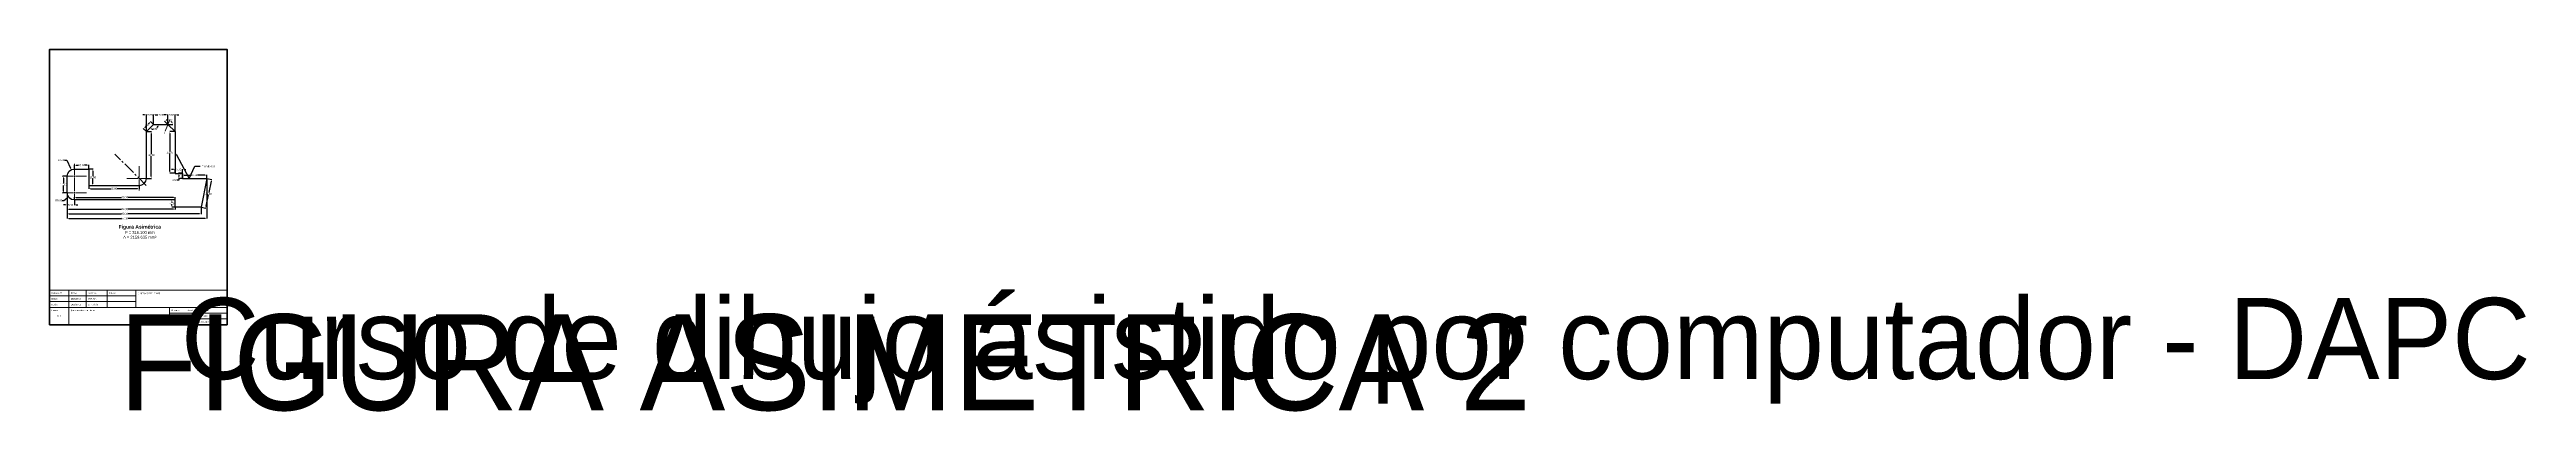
# Paper-space layout 'A4-Vertical' of a CAD drawing. Header units: millimetres. Extents: x 20 to 2600, y -86 to 292.
# The model-space entities are those that its viewports show. They can reach past a viewport. Long polylines and large blocks are cut down to what shows.
import ezdxf
from ezdxf import colors
from ezdxf.entities.mleader import LeaderData, LeaderLine
from ezdxf.enums import TextEntityAlignment as Align
from ezdxf.math import Vec2, Vec3

# ---------------------------------------------------------------- set-up
doc = ezdxf.new("R2018")
doc.units = ezdxf.units.MM
doc.linetypes.add('CENTER2', pattern=[28.575, 19.05, -3.175, 3.175, -3.175])
for name, color, linetype, lineweight in [('0-Dimension', 92, 'Continuous', 9), ('0-Object', 7, 'Continuous', 30), ('0-Text', 4, 'Continuous', 20)]:
    doc.layers.add(name, color=color, linetype=linetype, lineweight=lineweight)
doc.styles.add('Annotative', font='arial.ttf')
doc.styles.get("Standard").update_dxf_attribs({"font": 'arial.ttf'})
doc.dimstyles.new('DAPC - Standard', dxfattribs={"dimtxt": 1.25, "dimasz": 1.25, "dimexe": 0.18, "dimexo": 0.0625, "dimgap": 0.09, "dimtad": 0, "dimtih": 1, "dimtoh": 1, "dimzin": 0, "dimdsep": 46, "dimtxsty": 'Standard', "dimcen": 0.09, "dimadec": 0, "dimazin": 0, "dimtfac": 1, "dimtofl": 0, "dimtmove": 0, "dimatfit": 3, "dimfxl": 1, "dimtolj": 1, "dimtzin": 0, "dimarcsym": 0})

# ---------------------------------------------------------------- blocks, each defined once
blk = doc.blocks.new('BloquesFormatoA4Vertical')
at = {"lineweight": 18}
for p, q in [((0, 36), (185, 36)), ((0, 30), (90, 30)), ((20, 36), (20, 0)), ((38, 36), (38, 18)), ((60, 36), (60, 18)), ((90, 36), (90, 18)), ((0, 24), (90, 24)), ((0, 18), (185, 18)), ((125, 18), (125, 0)), ((125, 12), (185, 12)), ((125, 6), (185, 6))]:
    blk.add_line(p, q, dxfattribs=at)
at = {"lineweight": 40}
blk.add_lwpolyline([(0, 0), (185, 0), (185, 287), (0, 287)], close=True, dxfattribs=at)
for s, p in [('Formato A0', (2.2, 32.2)), ('Dibujó', (2.2, 26.2)), ('Fecha', (22.2, 32.2)), ('Nombres', (40.2, 32.2)), ('Firmas', (62.2, 32.2)), ('(Logotipo y razón social)', (92.2, 32.2)), ('Revisó', (2.2, 20.2)), ('Escala', (2.2, 14.2)), ('(Nombre o título del plano)', (22.2, 14.2)), ('Sustituye a:', (127.2, 8.2)), ('Sustituido por:', (127.2, 2.2)), ('Número:', (127.2, 14.2))]:
    blk.add_text(s, height=1.5).set_placement(p)
for tag, p in [('ID-FECHADIB', (22.2, 26.2)), ('ID-FECHAREV', (22.2, 20.2))]:
    blk.add_attdef(tag, p, '', height=1.5)
at = {"flags": 8}
for tag, p in [('ID-NOMBREDIB', (40.2, 26.2)), ('ID-NOMBREREV', (40.2, 20.2)), ('ID-NUMERO', (143.2, 14.2)), ('ID-SUSTITUYE', (143.2, 8.2)), ('ID-SUSTITUIDO', (143.2, 2.2))]:
    blk.add_attdef(tag, p, '', height=1.5, dxfattribs=at)
at = {"lineweight": 30, "flags": 104}
for tag, p in [('ID-TITULO', (72.3, 10.8)), ('ID-EMPRESA', (136.8, 27.9))]:
    blk.add_attdef(tag, text='', height=2, dxfattribs=at).set_placement(p, align=Align.TOP_CENTER)
at = {"flags": 8}
blk.add_attdef('ID-ESCALA', text='', height=1.5, dxfattribs=at).set_placement((9.6, 8.2), align=Align.CENTER)
blk = doc.blocks.new('*D0')
at = {"layer": '0-Dimension', "color": 0, "lineweight": -2, "transparency": 16777216}
for p, q in [((265, 340.1), (265, 337.8)), ((266.2, 338), (280.3, 338)), ((298.8, 338), (284.7, 338)), ((300, 340.1), (300, 337.8))]:
    blk.add_line(p, q, dxfattribs=at)
at = {"layer": '0-Dimension', "color": 0, "transparency": 16777216}
for points in [[(266.2, 338.2), (266.2, 337.8), (265, 338)], [(298.8, 338.2), (298.8, 337.8), (300, 338)]]:
    blk.add_solid(points, dxfattribs=at)
at = {"layer": 'Defpoints', "color": 0, "transparency": 16777216}
for p in [(265, 340.2), (300, 340.2), (300, 338)]:
    blk.add_point(p, dxfattribs=at)
at = {"layer": '0-Dimension', "color": 0, "transparency": 16777216, "insert": (282.5, 338), "char_height": 1.25, "attachment_point": 5}
blk.add_mtext('\\A1;35.00', dxfattribs=at)
blk = doc.blocks.new('*D1')
at = {"layer": '0-Dimension', "color": 0, "lineweight": -2, "transparency": 16777216}
for p, q in [((255, 330.2), (255, 332.2)), ((256.2, 332), (287.8, 332)), ((323.8, 332), (292.2, 332)), ((325, 330.2), (325, 332.2))]:
    blk.add_line(p, q, dxfattribs=at)
at = {"layer": '0-Dimension', "color": 0, "transparency": 16777216}
for points in [[(256.2, 332.3), (256.2, 331.8), (255, 332)], [(323.8, 332.3), (323.8, 331.8), (325, 332)]]:
    blk.add_solid(points, dxfattribs=at)
at = {"layer": 'Defpoints', "color": 0, "transparency": 16777216}
for p in [(255, 332), (255, 330.2), (325, 330.2)]:
    blk.add_point(p, dxfattribs=at)
at = {"layer": '0-Dimension', "color": 0, "transparency": 16777216, "insert": (290, 332), "char_height": 1.25, "attachment_point": 5}
blk.add_mtext('\\A1;70.00', dxfattribs=at)
blk = doc.blocks.new('*D2')
at = {"layer": '0-Dimension', "color": 0, "lineweight": -2, "transparency": 16777216}
for p, q in [((324.9, 330.2), (322.6, 330.2)), ((322.7, 328.9), (322.7, 328.4)), ((322.7, 326.4), (322.7, 327)), ((324.9, 325.2), (322.6, 325.2))]:
    blk.add_line(p, q, dxfattribs=at)
at = {"layer": '0-Dimension', "color": 0, "transparency": 16777216}
for points in [[(322.5, 328.9), (322.9, 328.9), (322.7, 330.2)], [(322.5, 326.4), (322.9, 326.4), (322.7, 325.2)]]:
    blk.add_solid(points, dxfattribs=at)
at = {"layer": 'Defpoints', "color": 0, "transparency": 16777216}
for p in [(322.7, 330.2), (325, 330.2), (325, 325.2)]:
    blk.add_point(p, dxfattribs=at)
at = {"layer": '0-Dimension', "color": 0, "transparency": 16777216, "insert": (322.7, 327.7), "char_height": 1.25, "attachment_point": 5}
blk.add_mtext('\\A1;5.00', dxfattribs=at)
blk = doc.blocks.new('*D3')
at = {"layer": '0-Dimension', "color": 0, "lineweight": -2, "transparency": 16777216}
for p, q in [((265.1, 351.7), (268.1, 351.7)), ((267.9, 350.4), (267.9, 346.7)), ((267.9, 341.4), (267.9, 345.2)), ((265.1, 340.2), (268.1, 340.2))]:
    blk.add_line(p, q, dxfattribs=at)
at = {"layer": '0-Dimension', "color": 0, "transparency": 16777216}
for points in [[(267.7, 350.4), (268.1, 350.4), (267.9, 351.7)], [(267.7, 341.4), (268.1, 341.4), (267.9, 340.2)]]:
    blk.add_solid(points, dxfattribs=at)
at = {"layer": 'Defpoints', "color": 0, "transparency": 16777216}
for p in [(265, 351.7), (265, 340.2), (267.9, 340.2)]:
    blk.add_point(p, dxfattribs=at)
at = {"layer": '0-Dimension', "color": 0, "transparency": 16777216, "insert": (267.9, 345.9), "char_height": 1.25, "attachment_point": 5}
blk.add_mtext('\\A1;11.50', dxfattribs=at)
blk = doc.blocks.new('*D4')
at = {"layer": '0-Dimension', "color": 0, "lineweight": -2, "transparency": 16777216}
for p, q in [((255, 351.7), (255, 354.5)), ((256.2, 354.3), (257.9, 354.3)), ((263.8, 354.3), (262.1, 354.3)), ((265, 351.7), (265, 354.5))]:
    blk.add_line(p, q, dxfattribs=at)
at = {"layer": '0-Dimension', "color": 0, "transparency": 16777216}
for points in [[(256.2, 354.5), (256.2, 354.1), (255, 354.3)], [(263.8, 354.5), (263.8, 354.1), (265, 354.3)]]:
    blk.add_solid(points, dxfattribs=at)
at = {"layer": 'Defpoints', "color": 0, "transparency": 16777216}
for p in [(255, 351.7), (265, 354.3), (265, 351.7)]:
    blk.add_point(p, dxfattribs=at)
at = {"layer": '0-Dimension', "color": 0, "transparency": 16777216, "insert": (260, 354.3), "char_height": 1.25, "attachment_point": 5}
blk.add_mtext('\\A1;10.00', dxfattribs=at)
blk = doc.blocks.new('*D5')
at = {"layer": '0-Dimension', "color": 0, "lineweight": -2, "transparency": 16777216}
for p, q in [((305.1, 377.7), (308.6, 377.7)), ((308.4, 376.4), (308.4, 362.2)), ((305.1, 345.2), (308.6, 345.2)), ((308.4, 346.4), (308.4, 360.7))]:
    blk.add_line(p, q, dxfattribs=at)
at = {"layer": '0-Dimension', "color": 0, "transparency": 16777216}
for points in [[(308.2, 376.4), (308.6, 376.4), (308.4, 377.7)], [(308.2, 346.4), (308.6, 346.4), (308.4, 345.2)]]:
    blk.add_solid(points, dxfattribs=at)
at = {"layer": 'Defpoints', "color": 0, "transparency": 16777216}
for p in [(305, 377.7), (305, 345.2), (308.4, 345.2)]:
    blk.add_point(p, dxfattribs=at)
at = {"layer": '0-Dimension', "color": 0, "transparency": 16777216, "insert": (308.4, 361.4), "char_height": 1.25, "attachment_point": 5}
blk.add_mtext('\\A1;32.50', dxfattribs=at)
blk = doc.blocks.new('*D6')
at = {"layer": '0-Dimension', "color": 0, "lineweight": -2, "transparency": 16777216}
for p, q in [((324.9, 377.7), (321.2, 377.7)), ((321.3, 376.4), (321.3, 363.9)), ((321.3, 349.9), (321.3, 362.5)), ((324.9, 348.7), (321.2, 348.7))]:
    blk.add_line(p, q, dxfattribs=at)
at = {"layer": '0-Dimension', "color": 0, "transparency": 16777216}
for points in [[(321.1, 376.4), (321.6, 376.4), (321.3, 377.7)], [(321.1, 349.9), (321.6, 349.9), (321.3, 348.7)]]:
    blk.add_solid(points, dxfattribs=at)
at = {"layer": 'Defpoints', "color": 0, "transparency": 16777216}
for p in [(325, 377.7), (321.3, 348.7), (325, 348.7)]:
    blk.add_point(p, dxfattribs=at)
at = {"layer": '0-Dimension', "color": 0, "transparency": 16777216, "insert": (321.3, 363.2), "char_height": 1.25, "attachment_point": 5}
blk.add_mtext('\\A1;29.00', dxfattribs=at)
blk = doc.blocks.new('*D7')
at = {"layer": '0-Dimension', "color": 0, "lineweight": -2, "transparency": 16777216}
for p, q in [((323.8, 351.4), (322.5, 351.4)), ((325, 348.7), (325, 351.6)), ((330, 348.7), (330, 351.6)), ((331.2, 351.4), (332.5, 351.4))]:
    blk.add_line(p, q, dxfattribs=at)
at = {"layer": '0-Dimension', "color": 0, "transparency": 16777216}
for points in [[(323.8, 351.6), (323.8, 351.2), (325, 351.4)], [(331.2, 351.6), (331.2, 351.2), (330, 351.4)]]:
    blk.add_solid(points, dxfattribs=at)
at = {"layer": 'Defpoints', "color": 0, "transparency": 16777216}
for p in [(325, 348.7), (330, 351.4), (330, 348.7)]:
    blk.add_point(p, dxfattribs=at)
at = {"layer": '0-Dimension', "color": 0, "transparency": 16777216, "insert": (327.5, 351.4), "char_height": 1.25, "attachment_point": 5}
blk.add_mtext('\\A1;5.00', dxfattribs=at)
blk = doc.blocks.new('*D8')
at = {"layer": '0-Dimension', "color": 0, "lineweight": -2, "transparency": 16777216}
for p, q in [((329.9, 348.7), (327.3, 348.7)), ((329.9, 345.2), (327.3, 345.2)), ((327.5, 347.4), (327.5, 346.4)), ((327.5, 345.2), (327.5, 343.9)), ((327.5, 343.9), (326.3, 343.9))]:
    blk.add_line(p, q, dxfattribs=at)
at = {"layer": '0-Dimension', "color": 0, "transparency": 16777216}
for points in [[(327.3, 347.4), (327.7, 347.4), (327.5, 348.7)], [(327.3, 346.4), (327.7, 346.4), (327.5, 345.2)]]:
    blk.add_solid(points, dxfattribs=at)
at = {"layer": 'Defpoints', "color": 0, "transparency": 16777216}
for p in [(327.5, 345.2), (330, 348.7), (330, 345.2)]:
    blk.add_point(p, dxfattribs=at)
at = {"layer": '0-Dimension', "color": 0, "transparency": 16777216, "insert": (324.6, 343.9), "char_height": 1.25, "attachment_point": 5}
blk.add_mtext('\\A1;3.50', dxfattribs=at)
blk = doc.blocks.new('*D9')
at = {"layer": '0-Dimension', "color": 0, "lineweight": -2, "transparency": 16777216}
for p, q in [((330, 345.2), (330, 347.6)), ((331.2, 347.4), (336.4, 347.4)), ((345.8, 347.4), (340.6, 347.4)), ((347, 345.2), (347, 347.6))]:
    blk.add_line(p, q, dxfattribs=at)
at = {"layer": '0-Dimension', "color": 0, "transparency": 16777216}
for points in [[(331.2, 347.7), (331.2, 347.2), (330, 347.4)], [(345.8, 347.7), (345.8, 347.2), (347, 347.4)]]:
    blk.add_solid(points, dxfattribs=at)
at = {"layer": 'Defpoints', "color": 0, "transparency": 16777216}
for p in [(330, 345.2), (347, 347.4), (347, 345.2)]:
    blk.add_point(p, dxfattribs=at)
at = {"layer": '0-Dimension', "color": 0, "transparency": 16777216, "insert": (338.5, 347.4), "char_height": 1.25, "attachment_point": 5}
blk.add_mtext('\\A1;17.00', dxfattribs=at)
blk = doc.blocks.new('*D10')
at = {"layer": '0-Dimension', "color": 0, "lineweight": -2, "transparency": 16777216}
for p, q in [((347.1, 345.2), (350.4, 344.5)), ((346.5, 325.8), (348.1, 333.8)), ((350, 343.3), (348.4, 335.3)), ((343.1, 325.2), (346.4, 324.5))]:
    blk.add_line(p, q, dxfattribs=at)
at = {"layer": '0-Dimension', "color": 0, "transparency": 16777216}
for points in [[(349.8, 343.4), (350.2, 343.3), (350.2, 344.5)], [(346.3, 325.8), (346.7, 325.7), (346.2, 324.5)]]:
    blk.add_solid(points, dxfattribs=at)
at = {"layer": 'Defpoints', "color": 0, "transparency": 16777216}
for p in [(347, 345.2), (343, 325.2), (346.2, 324.5)]:
    blk.add_point(p, dxfattribs=at)
at = {"layer": '0-Dimension', "color": 0, "transparency": 16777216, "insert": (348.2, 334.5), "char_height": 1.25, "attachment_point": 5}
blk.add_mtext('\\A1;20.40', dxfattribs=at)
blk = doc.blocks.new('*D13')
at = {"layer": '0-Dimension', "color": 0, "lineweight": -2, "transparency": 16777216}
for start, end in [(246.0488, 262.7228), (314.6889, 338.9512)]:
    blk.add_arc((310, 382.7), 3.42, start, end, dxfattribs=at)
at = {"layer": '0-Dimension', "color": 0, "transparency": 16777216}
for points in [[(308.5, 379.4), (308.7, 379.7), (307.6, 380.3)], [(313, 381.5), (313.4, 381.4), (313.4, 382.7)]]:
    blk.add_solid(points, dxfattribs=at)
at = {"layer": 'Defpoints', "color": 0, "transparency": 16777216}
for p in [(310, 382.7), (310, 382.7), (310, 379.3), (320, 382.7), (305, 377.7)]:
    blk.add_point(p, dxfattribs=at)
at = {"layer": '0-Dimension', "color": 0, "transparency": 16777216, "insert": (311.3, 379.5), "char_height": 1.25, "attachment_point": 5}
blk.add_mtext('\\A1;135°', dxfattribs=at)
blk = doc.blocks.new('*D14')
at = {"layer": '0-Dimension', "color": 0, "lineweight": -2, "transparency": 16777216}
for p, q in [((320, 382.7), (317.7, 385)), ((320.1, 382.7), (323.3, 382.7))]:
    blk.add_line(p, q, dxfattribs=at)
for start, end in [(97.5717, 111.8447), (23.1553, 42.0555)]:
    blk.add_arc((320, 382.7), 3.11, start, end, dxfattribs=at)
at = {"layer": '0-Dimension', "color": 0, "transparency": 16777216}
for points in [[(319, 385.4), (318.7, 385.8), (317.8, 384.9)], [(323.1, 384), (322.7, 383.9), (323.1, 382.7)]]:
    blk.add_solid(points, dxfattribs=at)
at = {"layer": 'Defpoints', "color": 0, "transparency": 16777216}
for p in [(310, 382.7), (320, 385.8), (320, 382.7), (320, 382.7), (325, 377.7)]:
    blk.add_point(p, dxfattribs=at)
at = {"layer": '0-Dimension', "color": 0, "transparency": 16777216, "insert": (321.3, 385.5), "char_height": 1.25, "attachment_point": 5}
blk.add_mtext('\\A1;135°', dxfattribs=at)
blk = doc.blocks.new('*D15')
at = {"layer": '0-Dimension', "color": 0, "lineweight": -2, "transparency": 16777216}
for p, q in [((305, 377.7), (302.9, 379.8)), ((303.9, 380.6), (304.8, 381.4)), ((307.1, 383.8), (306.2, 382.9)), ((310, 382.7), (307.9, 384.8))]:
    blk.add_line(p, q, dxfattribs=at)
at = {"layer": '0-Dimension', "color": 0, "transparency": 16777216}
for points in [[(303.8, 380.7), (304, 380.4), (303, 379.7)], [(307, 383.9), (307.3, 383.6), (308, 384.7)]]:
    blk.add_solid(points, dxfattribs=at)
at = {"layer": 'Defpoints', "color": 0, "transparency": 16777216}
for p in [(308, 384.7), (310, 382.7), (305, 377.7)]:
    blk.add_point(p, dxfattribs=at)
at = {"layer": '0-Dimension', "color": 0, "transparency": 16777216, "insert": (305.5, 382.2), "char_height": 1.25, "attachment_point": 5}
blk.add_mtext('\\A1;7.07', dxfattribs=at)
blk = doc.blocks.new('*D16')
at = {"layer": '0-Dimension', "color": 0, "lineweight": -2, "transparency": 16777216}
for p, q in [((249.9, 346.7), (247.2, 346.7)), ((247.4, 345.4), (247.4, 341.7)), ((249.9, 335.2), (247.2, 335.2)), ((247.4, 336.4), (247.4, 340.2))]:
    blk.add_line(p, q, dxfattribs=at)
at = {"layer": '0-Dimension', "color": 0, "transparency": 16777216}
for points in [[(247.1, 345.4), (247.6, 345.4), (247.4, 346.7)], [(247.1, 336.4), (247.6, 336.4), (247.4, 335.2)]]:
    blk.add_solid(points, dxfattribs=at)
at = {"layer": 'Defpoints', "color": 0, "transparency": 16777216}
for p in [(250, 346.7), (247.4, 335.2), (250, 335.2)]:
    blk.add_point(p, dxfattribs=at)
at = {"layer": '0-Dimension', "color": 0, "transparency": 16777216, "insert": (247.4, 340.9), "char_height": 1.25, "attachment_point": 5}
blk.add_mtext('\\A1;11.50', dxfattribs=at)
blk = doc.blocks.new('*D17')
at = {"layer": '0-Dimension', "color": 0, "lineweight": -2, "transparency": 16777216}
for p, q in [((250, 335.1), (250, 326.5)), ((255, 330.1), (255, 326.5)), ((248.8, 326.7), (247.5, 326.7)), ((256.2, 326.7), (257.5, 326.7))]:
    blk.add_line(p, q, dxfattribs=at)
at = {"layer": '0-Dimension', "color": 0, "transparency": 16777216}
for points in [[(248.8, 326.9), (248.8, 326.5), (250, 326.7)], [(256.2, 326.9), (256.2, 326.5), (255, 326.7)]]:
    blk.add_solid(points, dxfattribs=at)
at = {"layer": 'Defpoints', "color": 0, "transparency": 16777216}
for p in [(250, 335.2), (255, 330.2), (255, 326.7)]:
    blk.add_point(p, dxfattribs=at)
at = {"layer": '0-Dimension', "color": 0, "transparency": 16777216, "insert": (252.5, 326.7), "char_height": 1.25, "attachment_point": 5}
blk.add_mtext('\\A1;5.00', dxfattribs=at)
blk = doc.blocks.new('*D18')
at = {"layer": '0-Dimension', "color": 0, "lineweight": -2, "transparency": 16777216}
for p, q in [((250, 335.1), (250, 323.5)), ((251.2, 323.7), (287.8, 323.7)), ((323.8, 323.7), (292.2, 323.7)), ((325, 325.1), (325, 323.5))]:
    blk.add_line(p, q, dxfattribs=at)
at = {"layer": '0-Dimension', "color": 0, "transparency": 16777216}
for points in [[(251.2, 323.9), (251.2, 323.5), (250, 323.7)], [(323.8, 323.9), (323.8, 323.5), (325, 323.7)]]:
    blk.add_solid(points, dxfattribs=at)
at = {"layer": 'Defpoints', "color": 0, "transparency": 16777216}
for p in [(250, 335.2), (325, 325.2), (325, 323.7)]:
    blk.add_point(p, dxfattribs=at)
at = {"layer": '0-Dimension', "color": 0, "transparency": 16777216, "insert": (290, 323.7), "char_height": 1.25, "attachment_point": 5}
blk.add_mtext('\\A1;75.00', dxfattribs=at)
blk = doc.blocks.new('*D19')
at = {"layer": '0-Dimension', "color": 0, "lineweight": -2, "transparency": 16777216}
for p, q in [((250, 335.1), (250, 320.4)), ((251.2, 320.6), (287.8, 320.6)), ((341.8, 320.6), (292.2, 320.6)), ((343, 325.1), (343, 320.4))]:
    blk.add_line(p, q, dxfattribs=at)
at = {"layer": '0-Dimension', "color": 0, "transparency": 16777216}
for points in [[(251.2, 320.8), (251.2, 320.4), (250, 320.6)], [(341.8, 320.8), (341.8, 320.4), (343, 320.6)]]:
    blk.add_solid(points, dxfattribs=at)
at = {"layer": 'Defpoints', "color": 0, "transparency": 16777216}
for p in [(250, 335.2), (343, 325.2), (343, 320.6)]:
    blk.add_point(p, dxfattribs=at)
at = {"layer": '0-Dimension', "color": 0, "transparency": 16777216, "insert": (290, 320.6), "char_height": 1.25, "attachment_point": 5}
blk.add_mtext('\\A1;93.00', dxfattribs=at)
blk = doc.blocks.new('*D20')
at = {"layer": '0-Dimension', "color": 0, "lineweight": -2, "transparency": 16777216}
for p, q in [((347, 345.1), (347, 317.2)), ((250, 335.1), (250, 317.2)), ((251.2, 317.3), (287.8, 317.3)), ((345.8, 317.3), (292.2, 317.3))]:
    blk.add_line(p, q, dxfattribs=at)
at = {"layer": '0-Dimension', "color": 0, "transparency": 16777216}
for points in [[(251.2, 317.6), (251.2, 317.1), (250, 317.3)], [(345.8, 317.6), (345.8, 317.1), (347, 317.3)]]:
    blk.add_solid(points, dxfattribs=at)
at = {"layer": 'Defpoints', "color": 0, "transparency": 16777216}
for p in [(347, 345.2), (250, 335.2), (347, 317.3)]:
    blk.add_point(p, dxfattribs=at)
at = {"layer": '0-Dimension', "color": 0, "transparency": 16777216, "insert": (290, 317.3), "char_height": 1.25, "attachment_point": 5}
blk.add_mtext('\\A1;97.00', dxfattribs=at)
blk = doc.blocks.new('*D21')
at = {"layer": '0-Dimension', "color": 0, "lineweight": -2, "transparency": 16777216}
for p, q in [((303.8, 389.3), (302.5, 389.3)), ((305, 377.7), (305, 389.5)), ((310, 382.7), (310, 389.5)), ((311.2, 389.3), (312.5, 389.3))]:
    blk.add_line(p, q, dxfattribs=at)
at = {"layer": '0-Dimension', "color": 0, "transparency": 16777216}
for points in [[(303.8, 389.6), (303.8, 389.1), (305, 389.3)], [(311.2, 389.6), (311.2, 389.1), (310, 389.3)]]:
    blk.add_solid(points, dxfattribs=at)
at = {"layer": 'Defpoints', "color": 0, "transparency": 16777216}
for p in [(310, 389.3), (310, 382.7), (305, 377.7)]:
    blk.add_point(p, dxfattribs=at)
at = {"layer": '0-Dimension', "color": 0, "transparency": 16777216, "insert": (307.5, 389.3), "char_height": 1.25, "attachment_point": 5}
blk.add_mtext('\\A1;5.00', dxfattribs=at)
blk = doc.blocks.new('*D22')
at = {"layer": '0-Dimension', "color": 0, "lineweight": -2, "transparency": 16777216}
for p, q in [((310, 382.7), (310, 389.5)), ((311.2, 389.3), (312.9, 389.3)), ((318.8, 389.3), (317.1, 389.3)), ((320, 382.7), (320, 389.5))]:
    blk.add_line(p, q, dxfattribs=at)
at = {"layer": '0-Dimension', "color": 0, "transparency": 16777216}
for points in [[(311.2, 389.6), (311.2, 389.1), (310, 389.3)], [(318.8, 389.6), (318.8, 389.1), (320, 389.3)]]:
    blk.add_solid(points, dxfattribs=at)
at = {"layer": 'Defpoints', "color": 0, "transparency": 16777216}
for p in [(310, 382.7), (320, 389.3), (320, 382.7)]:
    blk.add_point(p, dxfattribs=at)
at = {"layer": '0-Dimension', "color": 0, "transparency": 16777216, "insert": (315, 389.3), "char_height": 1.25, "attachment_point": 5}
blk.add_mtext('\\A1;10.00', dxfattribs=at)
blk = doc.blocks.new('*D23')
at = {"layer": '0-Dimension', "color": 0, "lineweight": -2, "transparency": 16777216}
for p, q in [((318.8, 389.3), (317.5, 389.3)), ((320, 382.7), (320, 389.5)), ((325, 377.7), (325, 389.5)), ((326.2, 389.3), (327.5, 389.3))]:
    blk.add_line(p, q, dxfattribs=at)
at = {"layer": '0-Dimension', "color": 0, "transparency": 16777216}
for points in [[(318.8, 389.6), (318.8, 389.1), (320, 389.3)], [(326.2, 389.6), (326.2, 389.1), (325, 389.3)]]:
    blk.add_solid(points, dxfattribs=at)
at = {"layer": 'Defpoints', "color": 0, "transparency": 16777216}
for p in [(320, 382.7), (325, 389.3), (325, 377.7)]:
    blk.add_point(p, dxfattribs=at)
at = {"layer": '0-Dimension', "color": 0, "transparency": 16777216, "insert": (322.5, 389.3), "char_height": 1.25, "attachment_point": 5}
blk.add_mtext('\\A1;5.00', dxfattribs=at)
blk = doc.blocks.new('*U24')
at = {"layer": '0-Dimension', "color": 0, "linetype": 'CENTER2', "transparency": 16777216}
for p, q in [((-8.5, 0), (-1, 0)), ((0, 1), (0, 8.5)), ((1, 0), (8.5, 0)), ((0, -8.5), (0, -1))]:
    blk.add_line(p, q, dxfattribs=at)
at = {"layer": '0-Dimension', "color": 0, "linetype": 'Continuous', "transparency": 16777216}
for p, q in [((-0.5, 0), (0.5, 0)), ((0, -0.5), (0, 0.5))]:
    blk.add_line(p, q, dxfattribs=at)
blk = doc.blocks.new('*U25')
at = {"layer": '0-Dimension', "color": 0, "linetype": 'CENTER2', "transparency": 16777216}
for p, q in [((-8.5, 0), (-1, 0)), ((0, 1), (0, 8.5)), ((1, 0), (8.5, 0)), ((0, -8.5), (0, -1))]:
    blk.add_line(p, q, dxfattribs=at)
at = {"layer": '0-Dimension', "color": 0, "linetype": 'Continuous', "transparency": 16777216}
for p, q in [((-0.5, 0), (0.5, 0)), ((0, -0.5), (0, 0.5))]:
    blk.add_line(p, q, dxfattribs=at)
blk = doc.blocks.new('*U26')
at = {"layer": '0-Dimension', "color": 0, "linetype": 'CENTER2', "transparency": 16777216}
for p, q in [((-8.5, 0), (-1, 0)), ((0, 1), (0, 8.5)), ((1, 0), (8.5, 0)), ((0, -8.5), (0, -1))]:
    blk.add_line(p, q, dxfattribs=at)
at = {"layer": '0-Dimension', "color": 0, "linetype": 'Continuous', "transparency": 16777216}
for p, q in [((-0.5, 0), (0.5, 0)), ((0, -0.5), (0, 0.5))]:
    blk.add_line(p, q, dxfattribs=at)
blk = doc.blocks.new('*U27')
at = {"layer": '0-Dimension', "color": 0, "linetype": 'CENTER2', "transparency": 16777216}
blk.add_line((1.9, 4.7), (-1.9, -4.7), dxfattribs=at)
blk = doc.blocks.new('*U28')
at = {"layer": '0-Dimension', "color": 0, "linetype": 'CENTER2', "transparency": 16777216}
blk.add_line((10.9, -10.9), (-10.9, 10.9), dxfattribs=at)
blk = doc.blocks.new('*D29')
at = {"layer": '0-Dimension', "color": 0, "lineweight": -2, "transparency": 16777216}
for p, q in [((246.5, 329.9), (247.7, 329.9)), ((247.7, 329.9), (249.9, 331.5)), ((254.9, 335.2), (255.1, 335.2)), ((255, 335.1), (255, 335.3))]:
    blk.add_line(p, q, dxfattribs=at)
at = {"layer": '0-Dimension', "color": 0, "transparency": 16777216}
blk.add_solid([(249.8, 331.7), (250.1, 331.4), (251, 332.3)], dxfattribs=at)
at = {"layer": 'Defpoints', "color": 0, "transparency": 16777216}
for p in [(251, 332.3), (255, 335.2)]:
    blk.add_point(p, dxfattribs=at)
at = {"layer": '0-Dimension', "color": 0, "transparency": 16777216, "insert": (244.2, 329.9), "char_height": 1.25, "attachment_point": 5}
blk.add_mtext('\\A1;R5.00', dxfattribs=at)
blk = doc.blocks.new('*D30')
at = {"layer": '0-Dimension', "color": 0, "lineweight": -2, "transparency": 16777216}
for p, q in [((248.5, 357.9), (249.7, 357.9)), ((249.7, 357.9), (252.3, 352.3)), ((254.9, 346.7), (255.1, 346.7)), ((255, 346.6), (255, 346.8))]:
    blk.add_line(p, q, dxfattribs=at)
at = {"layer": '0-Dimension', "color": 0, "transparency": 16777216}
blk.add_solid([(252.5, 352.4), (252.1, 352.3), (252.9, 351.2)], dxfattribs=at)
at = {"layer": 'Defpoints', "color": 0, "transparency": 16777216}
for p in [(252.9, 351.2), (255, 346.7)]:
    blk.add_point(p, dxfattribs=at)
at = {"layer": '0-Dimension', "color": 0, "transparency": 16777216, "insert": (246.1, 357.9), "char_height": 1.25, "attachment_point": 5}
blk.add_mtext('\\A1;R5.00', dxfattribs=at)

msp = doc.modelspace()

# ---------------------------------------------------------------- linework, layer by layer
at = {"layer": '0-Object'}
msp.add_lwpolyline([(255, 351.687), (265, 351.687), (265, 340.187), (300, 340.187, 0.41421356), (305, 345.187), (305, 377.687), (310, 382.687), (320, 382.687), (325, 377.687), (325, 348.687), (330, 348.687), (330, 345.187), (347, 345.187), (343, 325.187), (325, 325.187), (325, 330.187), (255, 330.187, -0.41421356), (250, 335.187), (250, 346.687, -0.41421356)], format="xyb", close=True, dxfattribs=at)

# ---------------------------------------------------------------- block references
at = {"layer": '0-Dimension', "linetype": 'CENTER2'}
for name, p in [('*U27', (319.393, 381.222)), ('*U28', (294.073, 351.114)), ('*U24', (300, 345.187))]:
    msp.add_blockref(name, p, dxfattribs=at)
at = {"layer": '0-Dimension', "linetype": 'CENTER2', "extrusion": (0, 0, -1)}
for name, p in [('*U25', (-255, 346.687)), ('*U26', (-255, 335.187))]:
    msp.add_blockref(name, p, dxfattribs=at)

# ---------------------------------------------------------------- texts
at = {"layer": '0-Text', "insert": (280.593, 312.766), "char_height": 2.5, "width": 39.691, "attachment_point": 1, "style": 'Annotative'}
msp.add_mtext('\\A1;\\pxqc;{\\fArial|b1|i0|c0|p34;Figura Asimétrica}\\P{\\H0.8x;P = 316.100 mm\\PA = 2159.635 mm²}', dxfattribs=at)

# ---------------------------------------------------------------- dimensions: what is measured, and where the dimension line sits
at = {"layer": '0-Dimension'}
for base, p1, p2, picture, middle in [((310, 389.348), (305, 377.687), (310, 382.687), '*D21', (307.5, 389.348)), ((265, 354.332), (255, 351.687), (265, 351.687), '*D4', (260, 354.332)), ((330, 351.391), (325, 348.687), (330, 348.687), '*D7', (327.5, 351.391)), ((347, 347.443), (330, 345.187), (347, 345.187), '*D9', (338.5, 347.443))]:
    dim = msp.add_linear_dim(base=base, p1=p1, p2=p2, dimstyle='DAPC - Standard', dxfattribs=at)
    dim.commit()
    dim.dimension.update_dxf_attribs({"geometry": picture, "text_midpoint": middle})
for p1, p2, distance, picture, middle in [((305, 377.687), (310, 382.687), 2.802, '*D15', (305.519, 382.168)), ((347, 345.187), (343, 325.187), 3.312, '*D10', (348.248, 334.537))]:
    dim = msp.add_aligned_dim(p1=p1, p2=p2, distance=distance, dimstyle='DAPC - Standard', dxfattribs=at)
    dim.commit()
    dim.dimension.update_dxf_attribs({"geometry": picture, "text_midpoint": middle})
dim = msp.add_angular_dim_2l(base=(310, 379.265), line1=((310, 382.687), (320, 382.687)), line2=((305, 377.687), (310, 382.687)), dimstyle='DAPC - Standard', dxfattribs=at)
dim.commit()
dim.dimension.update_dxf_attribs({"geometry": '*D13', "text_midpoint": (311.309, 379.525)})
for base, p1, p2, picture, middle in [((320, 389.348), (310, 382.687), (320, 382.687), '*D22', (315, 389.348)), ((325, 389.348), (320, 382.687), (325, 377.687), '*D23', (322.5, 389.348))]:
    dim = msp.add_linear_dim(base=base, p1=p1, p2=p2, dimstyle='DAPC - Standard', override={"dimtmove": 1}, dxfattribs=at)
    dim.commit()
    dim.dimension.update_dxf_attribs({"geometry": picture, "text_midpoint": middle})
dim = msp.add_angular_dim_2l(base=(320, 385.801), line1=((320, 382.687), (325, 377.687)), line2=((310, 382.687), (320, 382.687)), dimstyle='DAPC - Standard', dxfattribs=at)
dim.commit()
dim.dimension.update_dxf_attribs({"geometry": '*D14', "text_midpoint": (321.333, 385.501), "dimtype": 162})
for base, p1, p2, picture, middle in [((308.374, 345.187), (305, 377.687), (305, 345.187), '*D5', (308.374, 361.437)), ((321.345, 348.687), (325, 377.687), (325, 348.687), '*D6', (321.345, 363.187)), ((247.354, 335.187), (250, 346.687), (250, 335.187), '*D16', (247.354, 340.937)), ((267.92, 340.187), (265, 351.687), (265, 340.187), '*D3', (267.92, 345.937)), ((327.526, 345.187), (330, 348.687), (330, 345.187), '*D8', (324.565, 343.937))]:
    dim = msp.add_linear_dim(base=base, p1=p1, p2=p2, angle=90, dimstyle='DAPC - Standard', dxfattribs=at)
    dim.commit()
    dim.dimension.update_dxf_attribs({"geometry": picture, "text_midpoint": middle})
for center, mpoint, picture, middle in [((255, 346.687), (252.868, 351.209), '*D30', (246.144, 357.922)), ((255, 335.187), (250.952, 332.252), '*D29', (244.179, 329.924))]:
    dim = msp.add_radius_dim(center=center, mpoint=mpoint, dimstyle='DAPC - Standard', dxfattribs=at)
    dim.commit()
    dim.dimension.update_dxf_attribs({"geometry": picture, "text_midpoint": middle, "dimtype": 164})
for base, p1, p2, picture, middle in [((347, 317.342), (250, 335.187), (347, 345.187), '*D20', (290, 317.342)), ((255, 326.692), (250, 335.187), (255, 330.187), '*D17', (252.5, 326.692)), ((325, 323.689), (250, 335.187), (325, 325.187), '*D18', (290, 323.689)), ((343, 320.565), (250, 335.187), (343, 325.187), '*D19', (290, 320.565)), ((255, 332.045), (325, 330.187), (255, 330.187), '*D1', (290, 332.045)), ((300, 337.988), (265, 340.187), (300, 340.187), '*D0', (282.5, 337.988))]:
    dim = msp.add_linear_dim(base=base, p1=p1, p2=p2, dimstyle='DAPC - Standard', dxfattribs=at)
    dim.commit()
    dim.dimension.update_dxf_attribs({"geometry": picture, "text_midpoint": middle, "dimtype": 160})
dim = msp.add_linear_dim(base=(322.732, 330.187), p1=(325, 325.187), p2=(325, 330.187), angle=90, dimstyle='DAPC - Standard', dxfattribs=at)
dim.commit()
dim.dimension.update_dxf_attribs({"geometry": '*D2', "text_midpoint": (322.732, 327.687), "dimtype": 160})

# ---------------------------------------------------------------- leaders
ml = msp.add_multileader_mtext('Standard', dxfattribs=at)
ml.set_content('Plumilla 0.3', color=256)
ml.set_leader_properties()
ml.build(insert=Vec2(0, 0))
ml.multileader.update_dxf_attribs({"has_text_frame": 1, "arrow_head_size": 1.25})
ctx = ml.context
ctx.base_point, ctx.char_height, ctx.arrow_head_size, ctx.landing_gap_size, ctx.plane_origin = Vec3(342.419, 353.583), 1.25, 1.25, 1, Vec3(325, 363.187)
notes = []
notes.append((ctx, [(0, (1, 1, 0), (338.593, 353.583), (1, 0), 3.826, [(1, [(325, 363.187), (334.802, 345.187)], 0, [])])]))
ctx.mtext.insert, ctx.mtext.flow_direction = Vec3(343.419, 354.219), 5
for ctx, leaders in notes:
    for number, flags, end, landing, length, lines in leaders:
        leader = LeaderData()
        leader.index, (leader.has_last_leader_line, leader.has_dogleg_vector, leader.attachment_direction) = number, flags
        leader.last_leader_point, leader.dogleg_vector, leader.dogleg_length = Vec3(end), Vec3(landing), length
        for number, points, colour, breaks in lines:
            line = LeaderLine()
            line.index, line.vertices, line.color, line.breaks = number, Vec3.list(points), colors.encode_raw_color(colour), breaks
            leader.lines.append(line)
        ctx.leaders.append(leader)

psp = doc.layouts.new('A4-Vertical')

# ---------------------------------------------------------------- block references
ref = psp.add_blockref('BloquesFormatoA4Vertical', (20, 5))
lines = psp.add_mtext('FIGURA ASIMÉTRICA 2', dxfattribs={"insert": (92.3, 15.8), "char_height": 99.988, "attachment_point": 1})
ref.add_attrib('ID-TITULO', '', (92.3, 15.8), dxfattribs={"flags": 104}).embed_mtext(lines)
lines = psp.add_mtext('Curso de dibujo asistido por computador - DAPC', dxfattribs={"insert": (156.8, 32.9), "char_height": 84.643, "attachment_point": 1})
ref.add_attrib('ID-EMPRESA', '', (156.8, 32.9), dxfattribs={"flags": 104}).embed_mtext(lines)
ref.add_attrib('ID-SUSTITUIDO', '(sin notas de sustitución)', (163.2, 7.2), dxfattribs={"height": 1.5})
ref.add_attrib('ID-SUSTITUYE', 'Serie 1 / 2 (2024/12/31)', (163.2, 13.2), dxfattribs={"height": 1.5})
ref.add_attrib('ID-NUMERO', 'Serie 1 de 3 - Eléctricos', (163.2, 19.2), dxfattribs={"height": 1.5})
ref.add_attrib('ID-ESCALA', '1:1.5', dxfattribs={"height": 1.5}).set_placement((29.6, 13.2), align=Align.CENTER)
ref.add_attrib('ID-NOMBREREV', 'En revisión', (60.2, 25.2), dxfattribs={"height": 1.5})
ref.add_attrib('ID-NOMBREDIB', 'W.R.A.P.', (60.2, 31.2), dxfattribs={"height": 1.5})
ref.add_attrib('ID-FECHAREV', '2025/07/15', (42.2, 25.2), dxfattribs={"height": 1.5})
ref.add_attrib('ID-FECHADIB', '2025/07/15', (42.2, 31.2), dxfattribs={"height": 1.5})

# ---------------------------------------------------------------- viewports
at = {"layer": '0', "view_target_point": (297.527, 346.384)}
psp.add_viewport(center=(112.5, 166.5), size=(185, 251), view_center_point=(1.923, 4.748), view_height=167.3333, dxfattribs=at)

doc.saveas('drawing.dxf')
